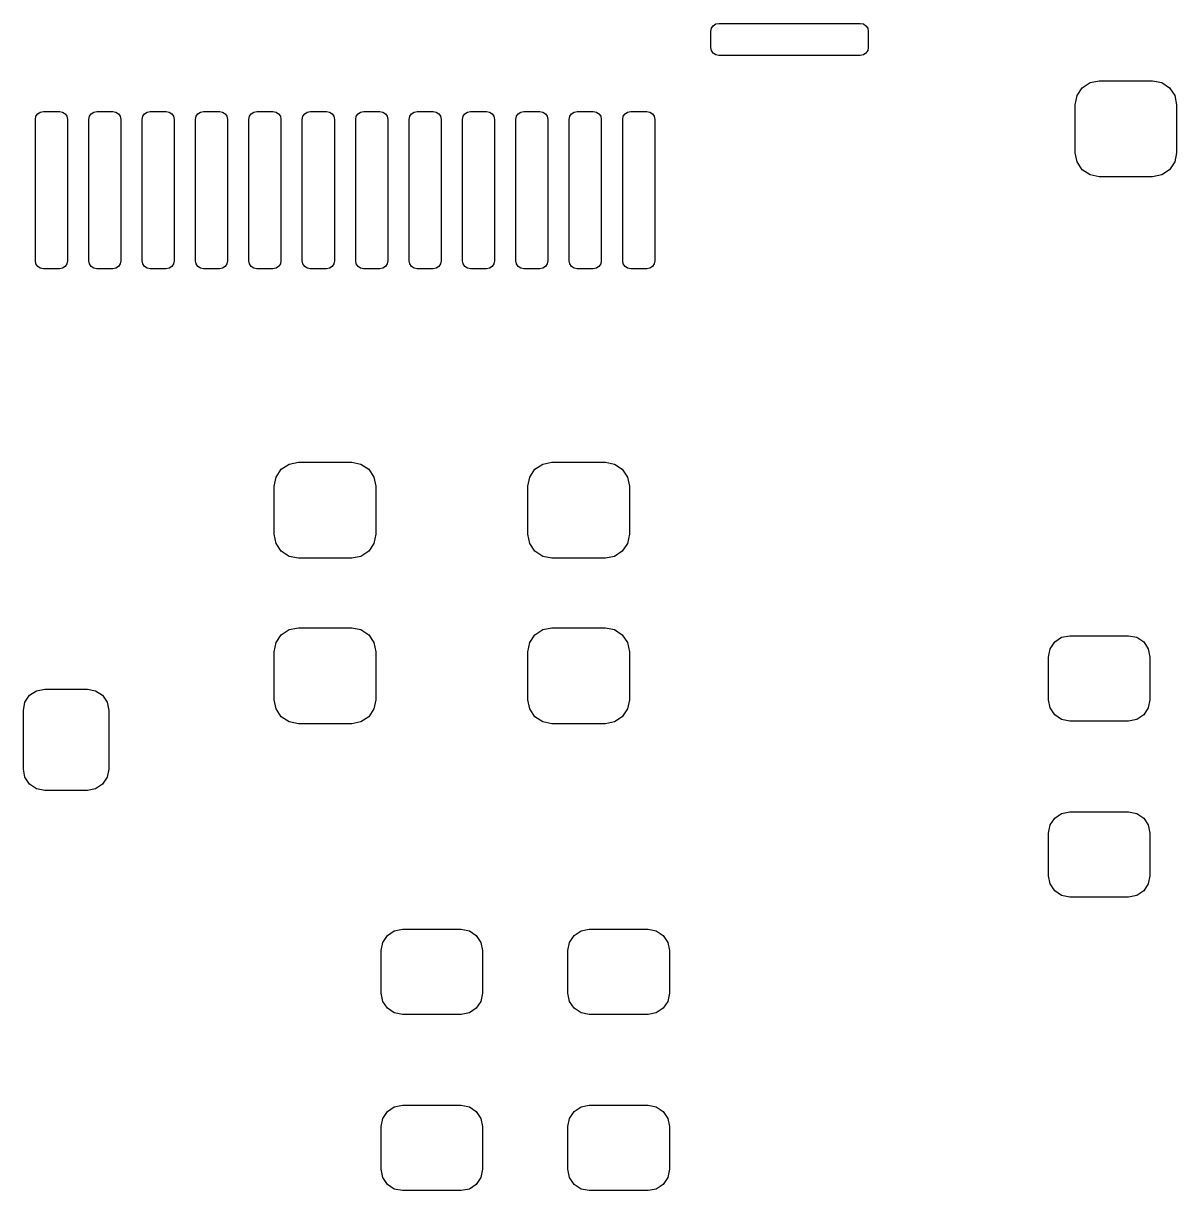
# Model space of a CAD drawing. Extents: x 2.07 to 8.39, y -4.84 to -0.98.
# Drawn here: x 4.6526 to 5.0778, y -2.873 to -2.4424 of the extents above; entities that cross this region are included whole.
import ezdxf

# ---------------------------------------------------------------- set-up
doc = ezdxf.new("R2010")
doc.units = 0
doc.header["$MEASUREMENT"] = 0
doc.layers.add('BLACK', color=7, linetype='CONTINUOUS')

msp = doc.modelspace()

# ---------------------------------------------------------------- linework, layer by layer
at = {"layer": 'BLACK', "linetype": 'CONTINUOUS'}
for p, q in [((4.906, -2.44537), (4.90623, -2.44424)), ((4.906, -2.45128), (4.906, -2.44537)), ((4.90623, -2.44424), (4.90687, -2.44329)), ((4.90687, -2.44329), (4.90783, -2.44265)), ((4.90783, -2.44265), (4.90896, -2.44242)), ((4.90896, -2.44242), (4.96112, -2.44242)), ((4.96112, -2.44242), (4.96225, -2.44265)), ((4.96225, -2.44265), (4.96321, -2.44329)), ((4.96321, -2.44329), (4.96385, -2.44424)), ((4.96385, -2.44424), (4.96407, -2.44537)), ((4.96407, -2.44537), (4.96407, -2.45128)), ((4.90623, -2.45241), (4.906, -2.45128)), ((4.90687, -2.45337), (4.90623, -2.45241)), ((4.90783, -2.45401), (4.90687, -2.45337)), ((4.90896, -2.45423), (4.90783, -2.45401)), ((4.96112, -2.45423), (4.90896, -2.45423)), ((4.96225, -2.45401), (4.96112, -2.45423)), ((4.96321, -2.45337), (4.96225, -2.45401)), ((4.96385, -2.45241), (4.96321, -2.45337)), ((4.96407, -2.45128), (4.96385, -2.45241)), ((5.04103, -2.46905), (5.04295, -2.46618)), ((5.04295, -2.46618), (5.04582, -2.46426)), ((5.04582, -2.46426), (5.04921, -2.46358)), ((5.04921, -2.46358), (5.0689, -2.46358)), ((5.0689, -2.46358), (5.07229, -2.46426)), ((5.07229, -2.46426), (5.07516, -2.46618)), ((5.07516, -2.46618), (5.07708, -2.46905)), ((5.04035, -2.47244), (5.04103, -2.46905)), ((5.07708, -2.46905), (5.07776, -2.47244)), ((4.65721, -2.47672), (4.65785, -2.47577)), ((4.65785, -2.47577), (4.65881, -2.47513)), ((4.65881, -2.47513), (4.65994, -2.4749)), ((4.65994, -2.4749), (4.66585, -2.4749)), ((4.66585, -2.4749), (4.66698, -2.47513)), ((4.66698, -2.47513), (4.66793, -2.47577)), ((4.66793, -2.47577), (4.66857, -2.47672)), ((4.6769, -2.47672), (4.67754, -2.47577)), ((4.67754, -2.47577), (4.6785, -2.47513)), ((4.6785, -2.47513), (4.67963, -2.4749)), ((4.67963, -2.4749), (4.68553, -2.4749)), ((4.68553, -2.4749), (4.68666, -2.47513)), ((4.68666, -2.47513), (4.68762, -2.47577)), ((4.68762, -2.47577), (4.68826, -2.47672)), ((4.69658, -2.47672), (4.69722, -2.47577)), ((4.69722, -2.47577), (4.69818, -2.47513)), ((4.69818, -2.47513), (4.69931, -2.4749)), ((4.69931, -2.4749), (4.70522, -2.4749)), ((4.70522, -2.4749), (4.70635, -2.47513)), ((4.70635, -2.47513), (4.7073, -2.47577)), ((4.7073, -2.47577), (4.70794, -2.47672)), ((4.71627, -2.47672), (4.71691, -2.47577)), ((4.71691, -2.47577), (4.71787, -2.47513)), ((4.71787, -2.47513), (4.719, -2.4749)), ((4.719, -2.4749), (4.7249, -2.4749)), ((4.7249, -2.4749), (4.72603, -2.47513)), ((4.72603, -2.47513), (4.72699, -2.47577)), ((4.72699, -2.47577), (4.72763, -2.47672)), ((4.73595, -2.47672), (4.73659, -2.47577)), ((4.73659, -2.47577), (4.73755, -2.47513)), ((4.73755, -2.47513), (4.73868, -2.4749)), ((4.73868, -2.4749), (4.74459, -2.4749)), ((4.74459, -2.4749), (4.74572, -2.47513)), ((4.74572, -2.47513), (4.74667, -2.47577)), ((4.74667, -2.47577), (4.74731, -2.47672)), ((4.75564, -2.47672), (4.75628, -2.47577)), ((4.75628, -2.47577), (4.75724, -2.47513)), ((4.75724, -2.47513), (4.75837, -2.4749)), ((4.75837, -2.4749), (4.76427, -2.4749)), ((4.76427, -2.4749), (4.7654, -2.47513)), ((4.7654, -2.47513), (4.76636, -2.47577)), ((4.76636, -2.47577), (4.767, -2.47672)), ((4.77532, -2.47672), (4.77596, -2.47577)), ((4.77596, -2.47577), (4.77692, -2.47513)), ((4.77692, -2.47513), (4.77805, -2.4749)), ((4.77805, -2.4749), (4.78396, -2.4749)), ((4.78396, -2.4749), (4.78509, -2.47513)), ((4.78509, -2.47513), (4.78604, -2.47577)), ((4.78604, -2.47577), (4.78668, -2.47672)), ((4.79501, -2.47672), (4.79565, -2.47577)), ((4.79565, -2.47577), (4.79661, -2.47513)), ((4.79661, -2.47513), (4.79774, -2.4749)), ((4.79774, -2.4749), (4.80364, -2.4749)), ((4.80364, -2.4749), (4.80477, -2.47513)), ((4.80477, -2.47513), (4.80573, -2.47577)), ((4.80573, -2.47577), (4.80637, -2.47672)), ((4.81469, -2.47672), (4.81533, -2.47577)), ((4.81533, -2.47577), (4.81629, -2.47513)), ((4.81629, -2.47513), (4.81742, -2.4749)), ((4.81742, -2.4749), (4.82333, -2.4749)), ((4.82333, -2.4749), (4.82446, -2.47513)), ((4.82446, -2.47513), (4.82541, -2.47577)), ((4.82541, -2.47577), (4.82605, -2.47672)), ((4.83438, -2.47672), (4.83502, -2.47577)), ((4.83502, -2.47577), (4.83598, -2.47513)), ((4.83598, -2.47513), (4.83711, -2.4749)), ((4.83711, -2.4749), (4.84301, -2.4749)), ((4.84301, -2.4749), (4.84414, -2.47513)), ((4.84414, -2.47513), (4.8451, -2.47577)), ((4.8451, -2.47577), (4.84574, -2.47672)), ((4.85406, -2.47672), (4.8547, -2.47577)), ((4.8547, -2.47577), (4.85566, -2.47513)), ((4.85566, -2.47513), (4.85679, -2.4749)), ((4.85679, -2.4749), (4.8627, -2.4749)), ((4.8627, -2.4749), (4.86383, -2.47513)), ((4.86383, -2.47513), (4.86478, -2.47577)), ((4.86478, -2.47577), (4.86542, -2.47672)), ((4.87375, -2.47672), (4.87439, -2.47577)), ((4.87439, -2.47577), (4.87535, -2.47513)), ((4.87535, -2.47513), (4.87648, -2.4749)), ((4.87648, -2.4749), (4.88238, -2.4749)), ((4.88238, -2.4749), (4.88351, -2.47513)), ((4.88351, -2.47513), (4.88447, -2.47577)), ((4.88447, -2.47577), (4.88511, -2.47672)), ((5.04035, -2.49016), (5.04035, -2.47244)), ((5.07776, -2.47244), (5.07776, -2.49016)), ((4.65699, -2.47785), (4.65721, -2.47672)), ((4.65699, -2.53002), (4.65699, -2.47785)), ((4.66857, -2.47672), (4.6688, -2.47785)), ((4.6688, -2.47785), (4.6688, -2.53002)), ((4.67667, -2.47785), (4.6769, -2.47672)), ((4.67667, -2.53002), (4.67667, -2.47785)), ((4.68826, -2.47672), (4.68848, -2.47785)), ((4.68848, -2.47785), (4.68848, -2.53002)), ((4.69636, -2.47785), (4.69658, -2.47672)), ((4.69636, -2.53002), (4.69636, -2.47785)), ((4.70794, -2.47672), (4.70817, -2.47785)), ((4.70817, -2.47785), (4.70817, -2.53002)), ((4.71604, -2.47785), (4.71627, -2.47672)), ((4.71604, -2.53002), (4.71604, -2.47785)), ((4.72763, -2.47672), (4.72785, -2.47785)), ((4.72785, -2.47785), (4.72785, -2.53002)), ((4.73573, -2.47785), (4.73595, -2.47672)), ((4.73573, -2.53002), (4.73573, -2.47785)), ((4.74731, -2.47672), (4.74754, -2.47785)), ((4.74754, -2.47785), (4.74754, -2.53002)), ((4.75541, -2.47785), (4.75564, -2.47672)), ((4.75541, -2.53002), (4.75541, -2.47785)), ((4.767, -2.47672), (4.76722, -2.47785)), ((4.76722, -2.47785), (4.76722, -2.53002)), ((4.7751, -2.47785), (4.77532, -2.47672)), ((4.7751, -2.53002), (4.7751, -2.47785)), ((4.78668, -2.47672), (4.78691, -2.47785)), ((4.78691, -2.47785), (4.78691, -2.53002)), ((4.79478, -2.47785), (4.79501, -2.47672)), ((4.79478, -2.53002), (4.79478, -2.47785)), ((4.80637, -2.47672), (4.80659, -2.47785)), ((4.80659, -2.47785), (4.80659, -2.53002)), ((4.81447, -2.47785), (4.81469, -2.47672)), ((4.81447, -2.53002), (4.81447, -2.47785)), ((4.82605, -2.47672), (4.82628, -2.47785)), ((4.82628, -2.47785), (4.82628, -2.53002)), ((4.83415, -2.47785), (4.83438, -2.47672)), ((4.83415, -2.53002), (4.83415, -2.47785)), ((4.84574, -2.47672), (4.84596, -2.47785)), ((4.84596, -2.47785), (4.84596, -2.53002)), ((4.85384, -2.47785), (4.85406, -2.47672)), ((4.85384, -2.53002), (4.85384, -2.47785)), ((4.86542, -2.47672), (4.86565, -2.47785)), ((4.86565, -2.47785), (4.86565, -2.53002)), ((4.87352, -2.47785), (4.87375, -2.47672)), ((4.87352, -2.53002), (4.87352, -2.47785)), ((4.88511, -2.47672), (4.88533, -2.47785)), ((4.88533, -2.47785), (4.88533, -2.53002)), ((5.04103, -2.49355), (5.04035, -2.49016)), ((5.07776, -2.49016), (5.07708, -2.49355)), ((5.04295, -2.49642), (5.04103, -2.49355)), ((5.04582, -2.49834), (5.04295, -2.49642)), ((5.07516, -2.49642), (5.07229, -2.49834)), ((5.07708, -2.49355), (5.07516, -2.49642)), ((5.04921, -2.49902), (5.04582, -2.49834)), ((5.0689, -2.49902), (5.04921, -2.49902)), ((5.07229, -2.49834), (5.0689, -2.49902)), ((4.65721, -2.53115), (4.65699, -2.53002)), ((4.65785, -2.53211), (4.65721, -2.53115)), ((4.66857, -2.53115), (4.66793, -2.53211)), ((4.6688, -2.53002), (4.66857, -2.53115)), ((4.6769, -2.53115), (4.67667, -2.53002)), ((4.67754, -2.53211), (4.6769, -2.53115)), ((4.68826, -2.53115), (4.68762, -2.53211)), ((4.68848, -2.53002), (4.68826, -2.53115)), ((4.69658, -2.53115), (4.69636, -2.53002)), ((4.69722, -2.53211), (4.69658, -2.53115)), ((4.70794, -2.53115), (4.7073, -2.53211)), ((4.70817, -2.53002), (4.70794, -2.53115)), ((4.71627, -2.53115), (4.71604, -2.53002)), ((4.71691, -2.53211), (4.71627, -2.53115)), ((4.72763, -2.53115), (4.72699, -2.53211)), ((4.72785, -2.53002), (4.72763, -2.53115)), ((4.73595, -2.53115), (4.73573, -2.53002)), ((4.73659, -2.53211), (4.73595, -2.53115)), ((4.74731, -2.53115), (4.74667, -2.53211)), ((4.74754, -2.53002), (4.74731, -2.53115)), ((4.75564, -2.53115), (4.75541, -2.53002)), ((4.75628, -2.53211), (4.75564, -2.53115)), ((4.767, -2.53115), (4.76636, -2.53211)), ((4.76722, -2.53002), (4.767, -2.53115)), ((4.77532, -2.53115), (4.7751, -2.53002)), ((4.77596, -2.53211), (4.77532, -2.53115)), ((4.78668, -2.53115), (4.78604, -2.53211)), ((4.78691, -2.53002), (4.78668, -2.53115)), ((4.79501, -2.53115), (4.79478, -2.53002)), ((4.79565, -2.53211), (4.79501, -2.53115)), ((4.80637, -2.53115), (4.80573, -2.53211)), ((4.80659, -2.53002), (4.80637, -2.53115)), ((4.81469, -2.53115), (4.81447, -2.53002)), ((4.81533, -2.53211), (4.81469, -2.53115)), ((4.82605, -2.53115), (4.82541, -2.53211)), ((4.82628, -2.53002), (4.82605, -2.53115)), ((4.83438, -2.53115), (4.83415, -2.53002)), ((4.83502, -2.53211), (4.83438, -2.53115)), ((4.84574, -2.53115), (4.8451, -2.53211)), ((4.84596, -2.53002), (4.84574, -2.53115)), ((4.85406, -2.53115), (4.85384, -2.53002)), ((4.8547, -2.53211), (4.85406, -2.53115)), ((4.86542, -2.53115), (4.86478, -2.53211)), ((4.86565, -2.53002), (4.86542, -2.53115)), ((4.87375, -2.53115), (4.87352, -2.53002)), ((4.87439, -2.53211), (4.87375, -2.53115)), ((4.88511, -2.53115), (4.88447, -2.53211)), ((4.88533, -2.53002), (4.88511, -2.53115)), ((4.65881, -2.53275), (4.65785, -2.53211)), ((4.65994, -2.53297), (4.65881, -2.53275)), ((4.66585, -2.53297), (4.65994, -2.53297)), ((4.66698, -2.53275), (4.66585, -2.53297)), ((4.66793, -2.53211), (4.66698, -2.53275)), ((4.6785, -2.53275), (4.67754, -2.53211)), ((4.67963, -2.53297), (4.6785, -2.53275)), ((4.68553, -2.53297), (4.67963, -2.53297)), ((4.68666, -2.53275), (4.68553, -2.53297)), ((4.68762, -2.53211), (4.68666, -2.53275)), ((4.69818, -2.53275), (4.69722, -2.53211)), ((4.69931, -2.53297), (4.69818, -2.53275)), ((4.70522, -2.53297), (4.69931, -2.53297)), ((4.70635, -2.53275), (4.70522, -2.53297)), ((4.7073, -2.53211), (4.70635, -2.53275)), ((4.71787, -2.53275), (4.71691, -2.53211)), ((4.719, -2.53297), (4.71787, -2.53275)), ((4.7249, -2.53297), (4.719, -2.53297)), ((4.72603, -2.53275), (4.7249, -2.53297)), ((4.72699, -2.53211), (4.72603, -2.53275)), ((4.73755, -2.53275), (4.73659, -2.53211)), ((4.73868, -2.53297), (4.73755, -2.53275)), ((4.74459, -2.53297), (4.73868, -2.53297)), ((4.74572, -2.53275), (4.74459, -2.53297)), ((4.74667, -2.53211), (4.74572, -2.53275)), ((4.75724, -2.53275), (4.75628, -2.53211)), ((4.75837, -2.53297), (4.75724, -2.53275)), ((4.76427, -2.53297), (4.75837, -2.53297)), ((4.7654, -2.53275), (4.76427, -2.53297)), ((4.76636, -2.53211), (4.7654, -2.53275)), ((4.77692, -2.53275), (4.77596, -2.53211)), ((4.77805, -2.53297), (4.77692, -2.53275)), ((4.78396, -2.53297), (4.77805, -2.53297)), ((4.78509, -2.53275), (4.78396, -2.53297)), ((4.78604, -2.53211), (4.78509, -2.53275)), ((4.79661, -2.53275), (4.79565, -2.53211)), ((4.79774, -2.53297), (4.79661, -2.53275)), ((4.80364, -2.53297), (4.79774, -2.53297)), ((4.80477, -2.53275), (4.80364, -2.53297)), ((4.80573, -2.53211), (4.80477, -2.53275)), ((4.81629, -2.53275), (4.81533, -2.53211)), ((4.81742, -2.53297), (4.81629, -2.53275)), ((4.82333, -2.53297), (4.81742, -2.53297)), ((4.82446, -2.53275), (4.82333, -2.53297)), ((4.82541, -2.53211), (4.82446, -2.53275)), ((4.83598, -2.53275), (4.83502, -2.53211)), ((4.83711, -2.53297), (4.83598, -2.53275)), ((4.84301, -2.53297), (4.83711, -2.53297)), ((4.84414, -2.53275), (4.84301, -2.53297)), ((4.8451, -2.53211), (4.84414, -2.53275)), ((4.85566, -2.53275), (4.8547, -2.53211)), ((4.85679, -2.53297), (4.85566, -2.53275)), ((4.8627, -2.53297), (4.85679, -2.53297)), ((4.86383, -2.53275), (4.8627, -2.53297)), ((4.86478, -2.53211), (4.86383, -2.53275)), ((4.87535, -2.53275), (4.87439, -2.53211)), ((4.87648, -2.53297), (4.87535, -2.53275)), ((4.88238, -2.53297), (4.87648, -2.53297)), ((4.88351, -2.53275), (4.88238, -2.53297)), ((4.88447, -2.53211), (4.88351, -2.53275)), ((4.74767, -2.60693), (4.75055, -2.605)), ((4.75055, -2.605), (4.75394, -2.60433)), ((4.75394, -2.60433), (4.77362, -2.60433)), ((4.77362, -2.60433), (4.77701, -2.605)), ((4.77701, -2.605), (4.77989, -2.60693)), ((4.84118, -2.60693), (4.84405, -2.605)), ((4.84405, -2.605), (4.84744, -2.60433)), ((4.84744, -2.60433), (4.86713, -2.60433)), ((4.86713, -2.60433), (4.87052, -2.605)), ((4.87052, -2.605), (4.87339, -2.60693)), ((4.74575, -2.6098), (4.74767, -2.60693)), ((4.77989, -2.60693), (4.78181, -2.6098)), ((4.83926, -2.6098), (4.84118, -2.60693)), ((4.87339, -2.60693), (4.87531, -2.6098)), ((4.74508, -2.61319), (4.74575, -2.6098)), ((4.74508, -2.63091), (4.74508, -2.61319)), ((4.78181, -2.6098), (4.78248, -2.61319)), ((4.78248, -2.61319), (4.78248, -2.63091)), ((4.83858, -2.61319), (4.83926, -2.6098)), ((4.83858, -2.63091), (4.83858, -2.61319)), ((4.87531, -2.6098), (4.87598, -2.61319)), ((4.87598, -2.61319), (4.87598, -2.63091)), ((4.74575, -2.6343), (4.74508, -2.63091)), ((4.78248, -2.63091), (4.78181, -2.6343)), ((4.83926, -2.6343), (4.83858, -2.63091)), ((4.87598, -2.63091), (4.87531, -2.6343)), ((4.74767, -2.63717), (4.74575, -2.6343)), ((4.78181, -2.6343), (4.77989, -2.63717)), ((4.84118, -2.63717), (4.83926, -2.6343)), ((4.87531, -2.6343), (4.87339, -2.63717)), ((4.75055, -2.63909), (4.74767, -2.63717)), ((4.75394, -2.63976), (4.75055, -2.63909)), ((4.77701, -2.63909), (4.77362, -2.63976)), ((4.77989, -2.63717), (4.77701, -2.63909)), ((4.84405, -2.63909), (4.84118, -2.63717)), ((4.84744, -2.63976), (4.84405, -2.63909)), ((4.87052, -2.63909), (4.86713, -2.63976)), ((4.87339, -2.63717), (4.87052, -2.63909)), ((4.77362, -2.63976), (4.75394, -2.63976)), ((4.86713, -2.63976), (4.84744, -2.63976)), ((4.75055, -2.66603), (4.75394, -2.66535)), ((4.75394, -2.66535), (4.77362, -2.66535)), ((4.77362, -2.66535), (4.77701, -2.66603)), ((4.84405, -2.66603), (4.84744, -2.66535)), ((4.84744, -2.66535), (4.86713, -2.66535)), ((4.86713, -2.66535), (4.87052, -2.66603)), ((4.74575, -2.67082), (4.74767, -2.66795)), ((4.74767, -2.66795), (4.75055, -2.66603)), ((4.77701, -2.66603), (4.77989, -2.66795)), ((4.77989, -2.66795), (4.78181, -2.67082)), ((4.83926, -2.67082), (4.84118, -2.66795)), ((4.84118, -2.66795), (4.84405, -2.66603)), ((4.87052, -2.66603), (4.87339, -2.66795)), ((4.87339, -2.66795), (4.87531, -2.67082)), ((5.03282, -2.67061), (5.03537, -2.66891)), ((5.03537, -2.66891), (5.03839, -2.66831)), ((5.03839, -2.66831), (5.06004, -2.66831)), ((5.06004, -2.66831), (5.06305, -2.66891)), ((5.06305, -2.66891), (5.06561, -2.67061)), ((4.74508, -2.67421), (4.74575, -2.67082)), ((4.78181, -2.67082), (4.78248, -2.67421)), ((4.83858, -2.67421), (4.83926, -2.67082)), ((4.87531, -2.67082), (4.87598, -2.67421)), ((5.03051, -2.67618), (5.03111, -2.67317)), ((5.03111, -2.67317), (5.03282, -2.67061)), ((5.06561, -2.67061), (5.06731, -2.67317)), ((5.06731, -2.67317), (5.06791, -2.67618)), ((4.74508, -2.69193), (4.74508, -2.67421)), ((4.78248, -2.67421), (4.78248, -2.69193)), ((4.83858, -2.69193), (4.83858, -2.67421)), ((4.87598, -2.67421), (4.87598, -2.69193)), ((5.03051, -2.69193), (5.03051, -2.67618)), ((5.06791, -2.67618), (5.06791, -2.69193)), ((4.65316, -2.69285), (4.65487, -2.6903)), ((4.65487, -2.6903), (4.65742, -2.68859)), ((4.65742, -2.68859), (4.66043, -2.68799)), ((4.66043, -2.68799), (4.67618, -2.68799)), ((4.67618, -2.68799), (4.67919, -2.68859)), ((4.67919, -2.68859), (4.68175, -2.6903)), ((4.68175, -2.6903), (4.68346, -2.69285)), ((4.65256, -2.69587), (4.65316, -2.69285)), ((4.68346, -2.69285), (4.68406, -2.69587)), ((4.74575, -2.69532), (4.74508, -2.69193)), ((4.74767, -2.69819), (4.74575, -2.69532)), ((4.78181, -2.69532), (4.77989, -2.69819)), ((4.78248, -2.69193), (4.78181, -2.69532)), ((4.83926, -2.69532), (4.83858, -2.69193)), ((4.84118, -2.69819), (4.83926, -2.69532)), ((4.87531, -2.69532), (4.87339, -2.69819)), ((4.87598, -2.69193), (4.87531, -2.69532)), ((5.03111, -2.69494), (5.03051, -2.69193)), ((5.03282, -2.6975), (5.03111, -2.69494)), ((5.06731, -2.69494), (5.06561, -2.6975)), ((5.06791, -2.69193), (5.06731, -2.69494)), ((4.65256, -2.71752), (4.65256, -2.69587)), ((4.68406, -2.69587), (4.68406, -2.71752)), ((4.75055, -2.70011), (4.74767, -2.69819)), ((4.77989, -2.69819), (4.77701, -2.70011)), ((4.84405, -2.70011), (4.84118, -2.69819)), ((4.87339, -2.69819), (4.87052, -2.70011)), ((5.03537, -2.6992), (5.03282, -2.6975)), ((5.03839, -2.6998), (5.03537, -2.6992)), ((5.06004, -2.6998), (5.03839, -2.6998)), ((5.06305, -2.6992), (5.06004, -2.6998)), ((5.06561, -2.6975), (5.06305, -2.6992)), ((4.75394, -2.70079), (4.75055, -2.70011)), ((4.77362, -2.70079), (4.75394, -2.70079)), ((4.77701, -2.70011), (4.77362, -2.70079)), ((4.84744, -2.70079), (4.84405, -2.70011)), ((4.86713, -2.70079), (4.84744, -2.70079)), ((4.87052, -2.70011), (4.86713, -2.70079)), ((4.65316, -2.72053), (4.65256, -2.71752)), ((4.65487, -2.72309), (4.65316, -2.72053)), ((4.68346, -2.72053), (4.68175, -2.72309)), ((4.68406, -2.71752), (4.68346, -2.72053)), ((4.65742, -2.72479), (4.65487, -2.72309)), ((4.66043, -2.72539), (4.65742, -2.72479)), ((4.67618, -2.72539), (4.66043, -2.72539)), ((4.67919, -2.72479), (4.67618, -2.72539)), ((4.68175, -2.72309), (4.67919, -2.72479)), ((5.03282, -2.73557), (5.03537, -2.73387)), ((5.03537, -2.73387), (5.03839, -2.73327)), ((5.03839, -2.73327), (5.06004, -2.73327)), ((5.06004, -2.73327), (5.06305, -2.73387)), ((5.06305, -2.73387), (5.06561, -2.73557)), ((5.03051, -2.74114), (5.03111, -2.73813)), ((5.03111, -2.73813), (5.03282, -2.73557)), ((5.06561, -2.73557), (5.06731, -2.73813)), ((5.06731, -2.73813), (5.06791, -2.74114)), ((5.03051, -2.75689), (5.03051, -2.74114)), ((5.06791, -2.74114), (5.06791, -2.75689)), ((5.03111, -2.7599), (5.03051, -2.75689)), ((5.03282, -2.76246), (5.03111, -2.7599)), ((5.06731, -2.7599), (5.06561, -2.76246)), ((5.06791, -2.75689), (5.06731, -2.7599)), ((5.03537, -2.76416), (5.03282, -2.76246)), ((5.03839, -2.76476), (5.03537, -2.76416)), ((5.06305, -2.76416), (5.06004, -2.76476)), ((5.06561, -2.76246), (5.06305, -2.76416)), ((5.06004, -2.76476), (5.03839, -2.76476)), ((4.78676, -2.77888), (4.78931, -2.77717)), ((4.78931, -2.77717), (4.79232, -2.77657)), ((4.79232, -2.77657), (4.81398, -2.77657)), ((4.81398, -2.77657), (4.81699, -2.77717)), ((4.81699, -2.77717), (4.81954, -2.77888)), ((4.85565, -2.77888), (4.85821, -2.77717)), ((4.85821, -2.77717), (4.86122, -2.77657)), ((4.86122, -2.77657), (4.88287, -2.77657)), ((4.88287, -2.77657), (4.88589, -2.77717)), ((4.88589, -2.77717), (4.88844, -2.77888)), ((4.78445, -2.78445), (4.78505, -2.78144)), ((4.78505, -2.78144), (4.78676, -2.77888)), ((4.81954, -2.77888), (4.82125, -2.78144)), ((4.82125, -2.78144), (4.82185, -2.78445)), ((4.85335, -2.78445), (4.85395, -2.78144)), ((4.85395, -2.78144), (4.85565, -2.77888)), ((4.88844, -2.77888), (4.89015, -2.78144)), ((4.89015, -2.78144), (4.89075, -2.78445)), ((4.78445, -2.8002), (4.78445, -2.78445)), ((4.82185, -2.78445), (4.82185, -2.8002)), ((4.85335, -2.8002), (4.85335, -2.78445)), ((4.89075, -2.78445), (4.89075, -2.8002)), ((4.78505, -2.80321), (4.78445, -2.8002)), ((4.78676, -2.80576), (4.78505, -2.80321)), ((4.82125, -2.80321), (4.81954, -2.80576)), ((4.82185, -2.8002), (4.82125, -2.80321)), ((4.85395, -2.80321), (4.85335, -2.8002)), ((4.85565, -2.80576), (4.85395, -2.80321)), ((4.89015, -2.80321), (4.88844, -2.80576)), ((4.89075, -2.8002), (4.89015, -2.80321)), ((4.78931, -2.80747), (4.78676, -2.80576)), ((4.79232, -2.80807), (4.78931, -2.80747)), ((4.81699, -2.80747), (4.81398, -2.80807)), ((4.81954, -2.80576), (4.81699, -2.80747)), ((4.85821, -2.80747), (4.85565, -2.80576)), ((4.86122, -2.80807), (4.85821, -2.80747)), ((4.88589, -2.80747), (4.88287, -2.80807)), ((4.88844, -2.80576), (4.88589, -2.80747)), ((4.81398, -2.80807), (4.79232, -2.80807)), ((4.88287, -2.80807), (4.86122, -2.80807)), ((4.78931, -2.84213), (4.79232, -2.84154)), ((4.79232, -2.84154), (4.81398, -2.84154)), ((4.81398, -2.84154), (4.81699, -2.84213)), ((4.85821, -2.84213), (4.86122, -2.84154)), ((4.86122, -2.84154), (4.88287, -2.84154)), ((4.88287, -2.84154), (4.88589, -2.84213)), ((4.78505, -2.8464), (4.78676, -2.84384)), ((4.78676, -2.84384), (4.78931, -2.84213)), ((4.81699, -2.84213), (4.81954, -2.84384)), ((4.81954, -2.84384), (4.82125, -2.8464)), ((4.85395, -2.8464), (4.85565, -2.84384)), ((4.85565, -2.84384), (4.85821, -2.84213)), ((4.88589, -2.84213), (4.88844, -2.84384)), ((4.88844, -2.84384), (4.89015, -2.8464)), ((4.78445, -2.84941), (4.78505, -2.8464)), ((4.78445, -2.86516), (4.78445, -2.84941)), ((4.82125, -2.8464), (4.82185, -2.84941)), ((4.82185, -2.84941), (4.82185, -2.86516)), ((4.85335, -2.84941), (4.85395, -2.8464)), ((4.85335, -2.86516), (4.85335, -2.84941)), ((4.89015, -2.8464), (4.89075, -2.84941)), ((4.89075, -2.84941), (4.89075, -2.86516)), ((4.78505, -2.86817), (4.78445, -2.86516)), ((4.82185, -2.86516), (4.82125, -2.86817)), ((4.85395, -2.86817), (4.85335, -2.86516)), ((4.89075, -2.86516), (4.89015, -2.86817)), ((4.78676, -2.87073), (4.78505, -2.86817)), ((4.78931, -2.87243), (4.78676, -2.87073)), ((4.81954, -2.87073), (4.81699, -2.87243)), ((4.82125, -2.86817), (4.81954, -2.87073)), ((4.85565, -2.87073), (4.85395, -2.86817)), ((4.85821, -2.87243), (4.85565, -2.87073)), ((4.88844, -2.87073), (4.88589, -2.87243)), ((4.89015, -2.86817), (4.88844, -2.87073)), ((4.79232, -2.87303), (4.78931, -2.87243)), ((4.81398, -2.87303), (4.79232, -2.87303)), ((4.81699, -2.87243), (4.81398, -2.87303)), ((4.86122, -2.87303), (4.85821, -2.87243)), ((4.88287, -2.87303), (4.86122, -2.87303)), ((4.88589, -2.87243), (4.88287, -2.87303))]:
    msp.add_line(p, q, dxfattribs=at)

doc.saveas('drawing.dxf')
